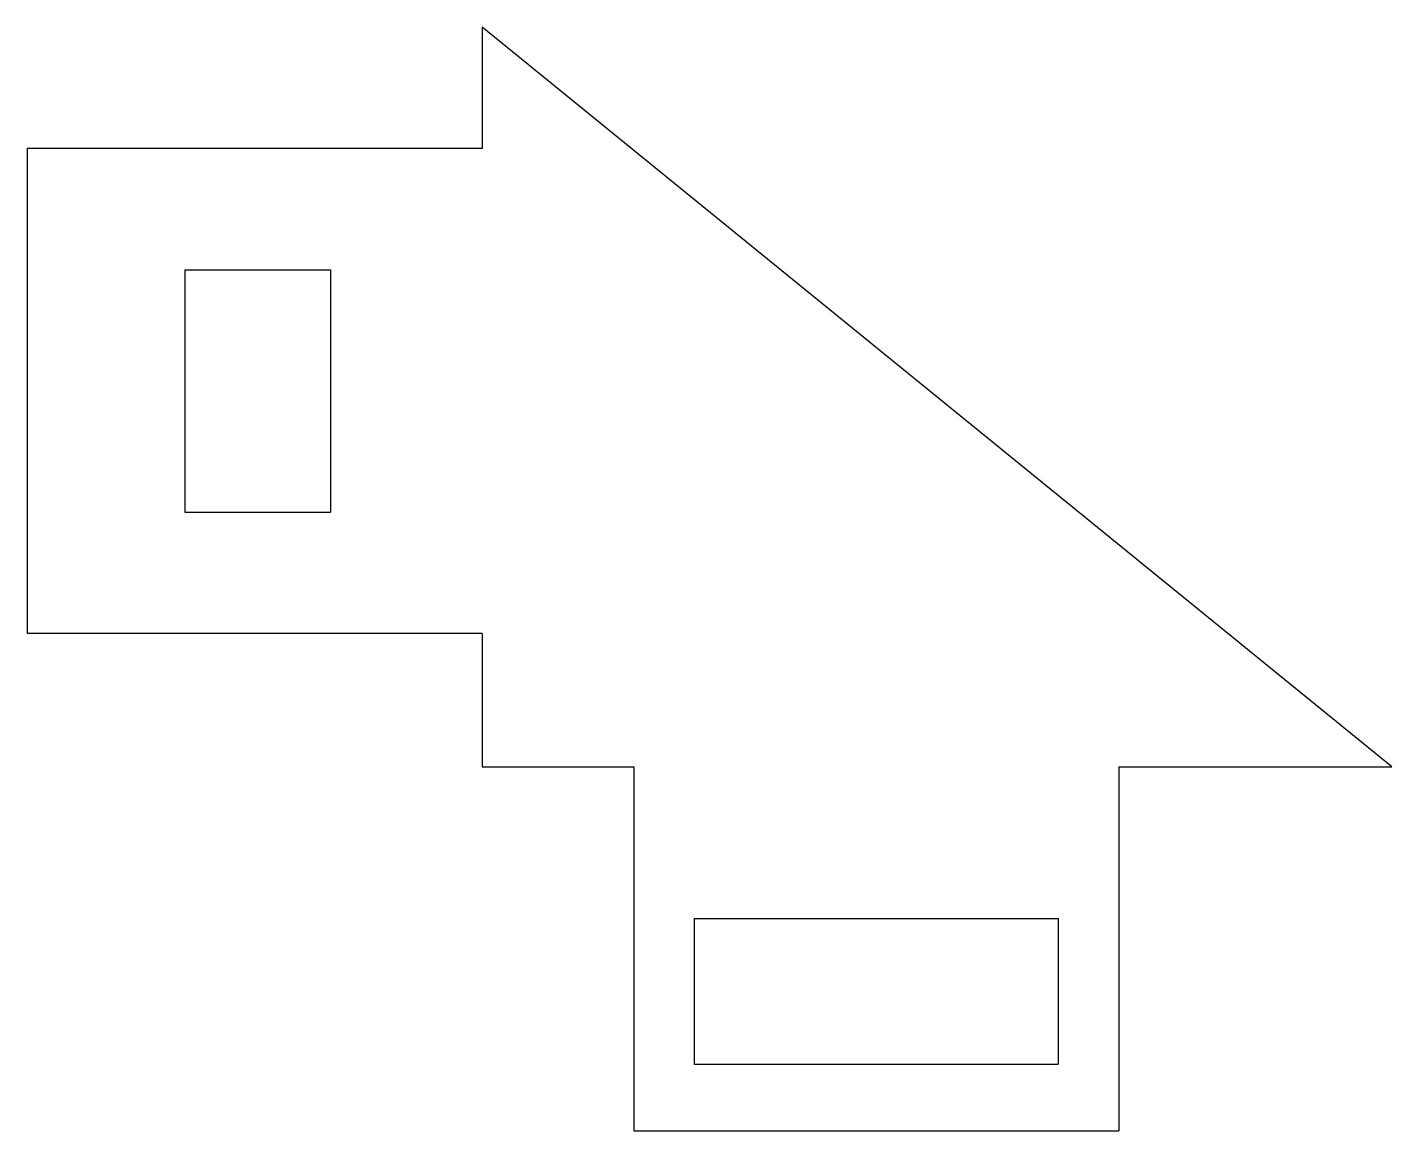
# Model space of a CAD drawing. Extents: x 1.55 to 2.68, y -1.3 to -0.39.
import ezdxf

# ---------------------------------------------------------------- set-up
doc = ezdxf.new("R2010")
doc.units = 0
doc.layers.add('VISIBLE', color=7, linetype='CONTINUOUS')

msp = doc.modelspace()

# ---------------------------------------------------------------- linework, layer by layer
at = {"layer": 'VISIBLE'}
for p, q in [((2.6776, -0.9971, 0.125), (1.9276, -0.3871, 0.125)), ((1.9276, -0.3871, 0.125), (1.9276, -0.4871, 0.125)), ((1.9276, -0.4871, 0.125), (1.5526, -0.4871, 0.125)), ((1.5526, -0.4871, 0.125), (1.5526, -0.8871, 0.125)), ((1.6826, -0.5871, 0.125), (1.6826, -0.7871, 0.125)), ((1.6826, -0.5871, 0.125), (1.8026, -0.5871, 0.125)), ((1.8026, -0.5871, 0.125), (1.8026, -0.7871, 0.125)), ((1.6826, -0.7871, 0.125), (1.8026, -0.7871, 0.125)), ((1.9276, -0.8871, 0.125), (1.5526, -0.8871, 0.125)), ((1.9276, -0.8871, 0.125), (1.9276, -0.9971, 0.125)), ((1.9276, -0.9971, 0.125), (2.0526, -0.9971, 0.125)), ((2.0526, -0.9971, 0.125), (2.0526, -1.2971, 0.125)), ((2.4526, -0.9971, 0.125), (2.4526, -1.2971, 0.125)), ((2.4526, -0.9971, 0.125), (2.6776, -0.9971, 0.125)), ((2.1026, -1.1221, 0.125), (2.1026, -1.2421, 0.125)), ((2.1026, -1.1221, 0.125), (2.4026, -1.1221, 0.125)), ((2.4026, -1.1221, 0.125), (2.4026, -1.2421, 0.125)), ((2.1026, -1.2421, 0.125), (2.4026, -1.2421, 0.125)), ((2.0526, -1.2971, 0.125), (2.4526, -1.2971, 0.125))]:
    msp.add_line(p, q, dxfattribs=at)

doc.saveas('drawing.dxf')
